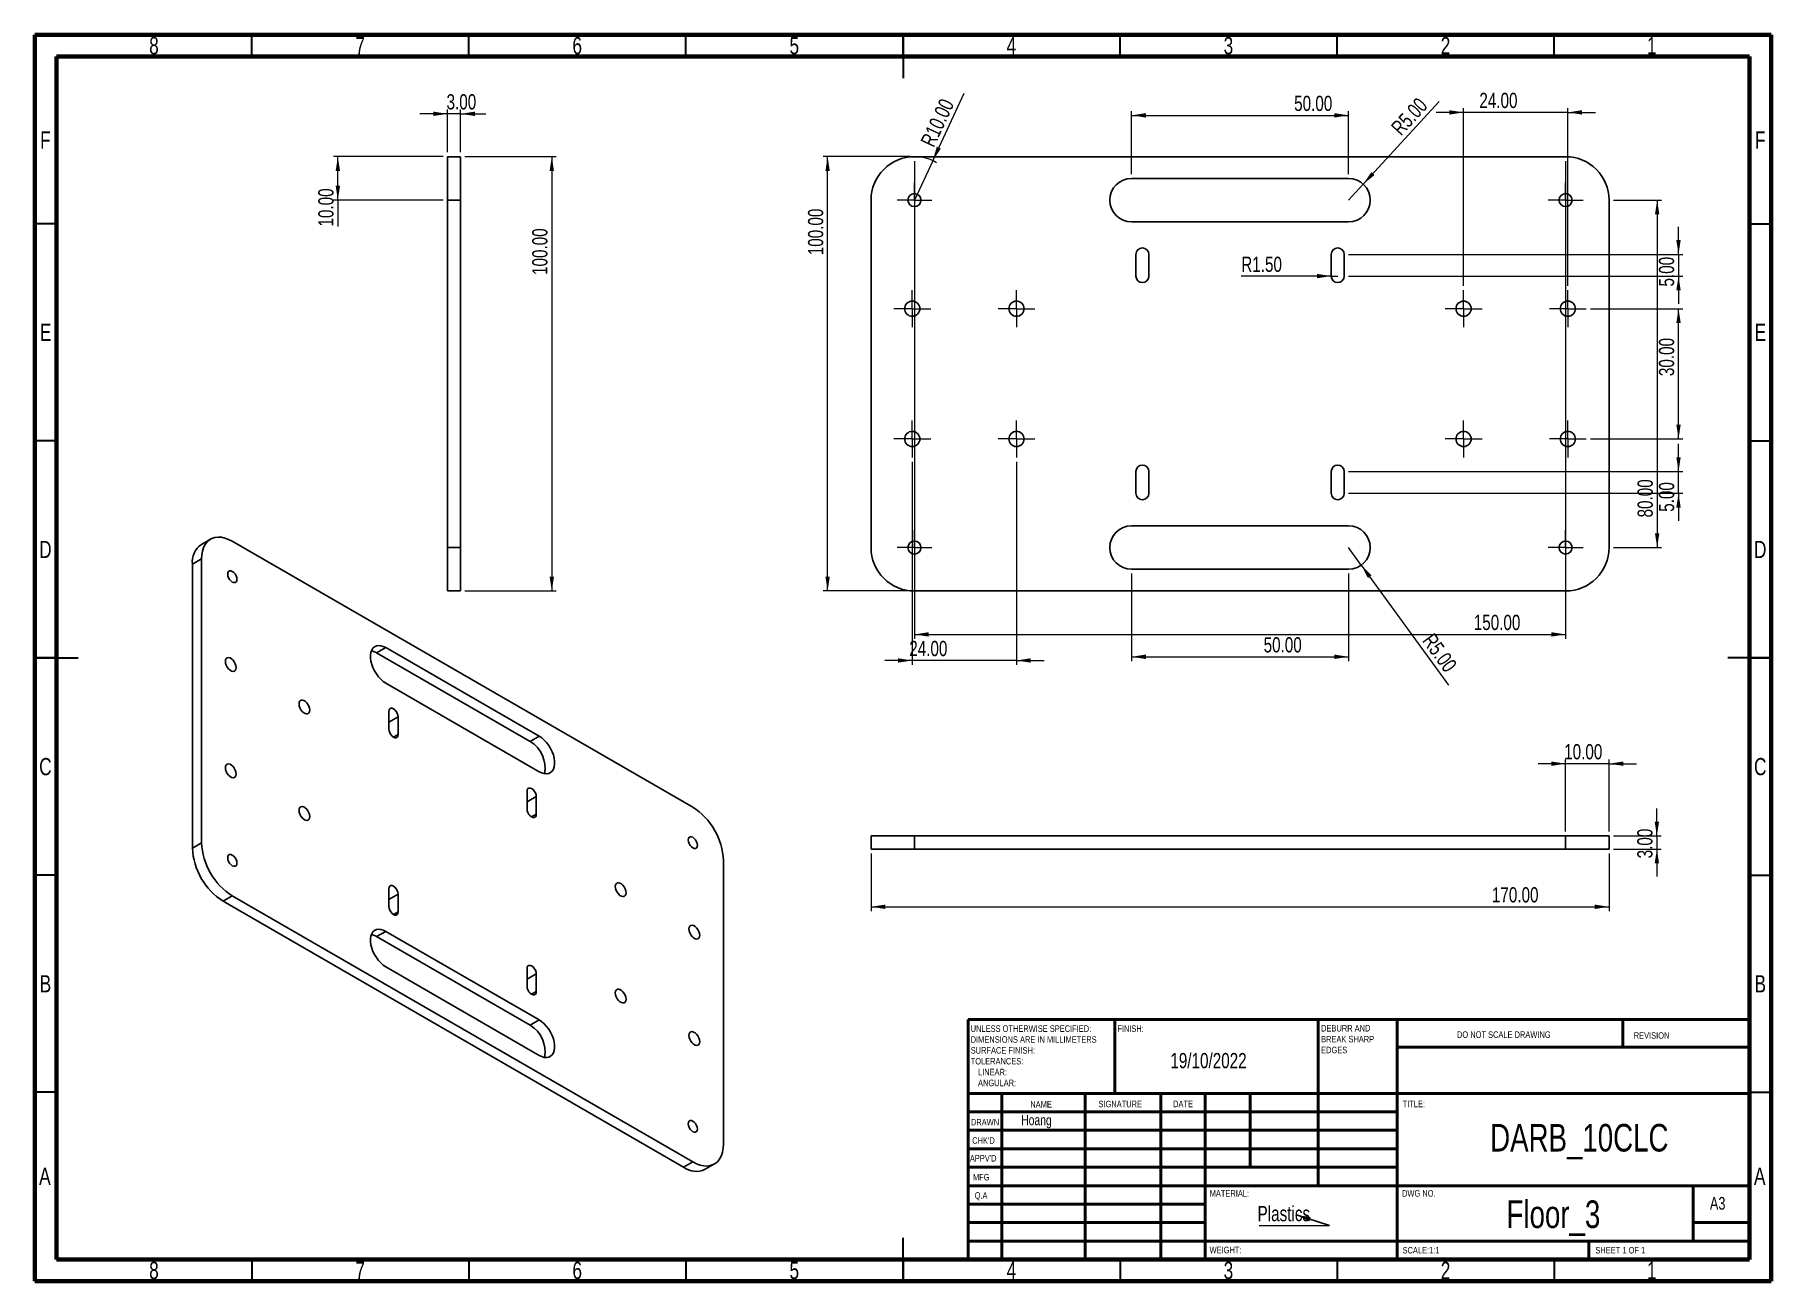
# Model space of a CAD drawing. Header units: millimetres. Extents: x 15 to 415, y 5 to 292.
import ezdxf

# ---------------------------------------------------------------- set-up
doc = ezdxf.new("R2010")
doc.units = ezdxf.units.MM
doc.styles.add('SLDTEXTSTYLE0', font='TXT', dxfattribs={"width": 0.75})
doc.styles.add('SLDTEXTSTYLE1', font='TXT', dxfattribs={"width": 0.686449})
doc.styles.add('SLDTEXTSTYLE2', font='TXT', dxfattribs={"width": 0.6875})
doc.dimstyles.new('SLDDIMSTYLE0', dxfattribs={"dimtxt": 0.18, "dimasz": 3.302, "dimexe": 0, "dimexo": 0.0625, "dimgap": 0, "dimtad": 0, "dimtih": 1, "dimtoh": 1, "dimdec": 0, "dimrnd": 1e-09, "dimzin": 0, "dimdsep": 46, "dimtxsty": 'Standard', "dimsah": 1, "dimcen": 0.09, "dimadec": 0, "dimazin": 0, "dimtfac": 3.302, "dimtdec": 0, "dimtofl": 0, "dimtmove": 0, "dimatfit": 3, "dimfxl": 0, "dimfrac": 2, "dimtolj": 1, "dimtzin": 0, "dimarcsym": 0})
doc.dimstyles.new('SLDDIMSTYLE1', dxfattribs={"dimtxt": 3.5, "dimasz": 3.302, "dimexe": 0, "dimexo": 0.0625, "dimgap": 0.875, "dimtad": 1, "dimrnd": 1e-09, "dimzin": 4, "dimdsep": 46, "dimtxsty": 'SLDTEXTSTYLE0', "dimsah": 1, "dimcen": 0.09, "dimadec": 0, "dimazin": 1, "dimtfac": 1, "dimtofl": 0, "dimtmove": 0, "dimatfit": 3, "dimfxl": 0, "dimfrac": 2, "dimtolj": 1, "dimtzin": 12, "dimarcsym": 0})
doc.dimstyles.new('SLDDIMSTYLE2', dxfattribs={"dimtxt": 3.5, "dimasz": 3.302, "dimexe": 0, "dimexo": 0.0625, "dimgap": 0.875, "dimtad": 1, "dimrnd": 1e-09, "dimzin": 4, "dimdsep": 46, "dimtxsty": 'SLDTEXTSTYLE0', "dimsah": 1, "dimcen": 0, "dimadec": 0, "dimazin": 1, "dimtfac": 1, "dimtofl": 0, "dimtmove": 0, "dimatfit": 3, "dimfxl": 0, "dimfrac": 2, "dimtolj": 1, "dimtzin": 12, "dimarcsym": 0})
doc.dimstyles.new('SLDDIMSTYLE3', dxfattribs={"dimtxt": 3.5, "dimasz": 3.302, "dimexe": 0, "dimexo": 0.0625, "dimgap": 0.875, "dimtad": 1, "dimrnd": 1e-09, "dimzin": 4, "dimdsep": 46, "dimtxsty": 'SLDTEXTSTYLE0', "dimsah": 1, "dimcen": 0.09, "dimadec": 0, "dimazin": 1, "dimtfac": 1, "dimtmove": 0, "dimatfit": 0, "dimfxl": 0, "dimfrac": 2, "dimtolj": 1, "dimtzin": 12, "dimarcsym": 0})

# ---------------------------------------------------------------- blocks, each defined once
blk = doc.blocks.new('SW_NOTE_0')
at = {"color": 0, "linetype": 'Continuous', "lineweight": 0, "char_height": 1.5, "attachment_point": 1, "style": 'SLDTEXTSTYLE0'}
for s, insert in [('UNLESS OTHERWISE SPECIFIED:', (0, 1.93)), ('SURFACE FINISH:', (0, -3.07)), ('DIMENSIONS ARE IN MILLIMETERS', (0, -0.57)), ('TOLERANCES:', (0, -5.57)), ('ANGULAR:', (1.69, -10.57)), ('LINEAR:', (1.69, -8.07))]:
    blk.add_mtext(s, dxfattribs=dict(at, insert=insert))
blk = doc.blocks.new('SW_NOTE_0_1')
at = {"color": 0, "linetype": 'Continuous', "lineweight": 0, "char_height": 1.5, "attachment_point": 1, "style": 'SLDTEXTSTYLE0'}
for s, insert in [('DEBURR AND', (0, 1.93)), ('BREAK SHARP', (0, -0.57)), ('EDGES', (0, -3.07))]:
    blk.add_mtext(s, dxfattribs=dict(at, insert=insert))
blk = doc.blocks.new('SW_NOTE_0_2')
at = {"color": 0, "linetype": 'Continuous', "lineweight": 0}
blk.add_line((-16.15, 0), (0, 0), dxfattribs=at)
at = {"color": 0, "linetype": 'Continuous', "lineweight": 0, "insert": (-16.55, 4.46), "char_height": 3.5, "attachment_point": 1, "style": 'SLDTEXTSTYLE0'}
blk.add_mtext('Plastics', dxfattribs=at)
blk = doc.blocks.new('_D')
at = {"color": 7, "linetype": 'Continuous', "lineweight": 0}
for p, q in [((267.64, 259.93), (267.64, 274.44)), ((267.64, 273.44), (317.64, 273.44)), ((317.64, 259.93), (317.64, 274.44))]:
    blk.add_line(p, q, dxfattribs=at)
at = {"color": 7, "linetype": 'Continuous', "lineweight": 18}
for points in [[(267.64, 273.44), (270.94, 272.93), (270.94, 273.95)], [(317.64, 273.44), (314.33, 273.95), (314.33, 272.93)]]:
    blk.add_solid(points, dxfattribs=at)
at = {"color": 7, "linetype": 'Continuous', "lineweight": 18, "insert": (305.1, 277.95), "char_height": 3.5, "attachment_point": 1, "style": 'SLDTEXTSTYLE0'}
blk.add_mtext('50.00', dxfattribs=at)
blk = doc.blocks.new('_D_1')
at = {"color": 7, "linetype": 'Continuous', "lineweight": 0}
for q in [(338.5, 276.63), (317.64, 253.93)]:
    blk.add_line((321.02, 257.61), q, dxfattribs=at)
at = {"color": 7, "linetype": 'Continuous', "lineweight": 18}
blk.add_solid([(321.02, 257.61), (323.63, 259.7), (322.88, 260.38)], dxfattribs=at)
at = {"color": 7, "linetype": 'Continuous', "lineweight": 18, "insert": (327.15, 270.92), "char_height": 3.5, "attachment_point": 1, "rotation": 47.4136, "style": 'SLDTEXTSTYLE0'}
blk.add_mtext('R5.00', dxfattribs=at)
blk = doc.blocks.new('_D_2')
at = {"color": 7, "linetype": 'Continuous', "lineweight": 0}
for p, q in [((217.64, 262.93), (217.64, 152.93)), ((367.64, 262.93), (367.64, 152.93)), ((217.64, 153.93), (367.64, 153.93))]:
    blk.add_line(p, q, dxfattribs=at)
at = {"color": 7, "linetype": 'Continuous', "lineweight": 18}
for points in [[(217.64, 153.93), (220.94, 153.42), (220.94, 154.44)], [(367.64, 153.93), (364.33, 154.44), (364.33, 153.42)]]:
    blk.add_solid(points, dxfattribs=at)
at = {"color": 7, "linetype": 'Continuous', "lineweight": 18, "insert": (346.47, 158.44), "char_height": 3.5, "attachment_point": 1, "style": 'SLDTEXTSTYLE0'}
blk.add_mtext('150.00', dxfattribs=at)
blk = doc.blocks.new('_D_3')
at = {"color": 7, "linetype": 'Continuous', "lineweight": 0}
for p, q in [((378.64, 253.93), (389.72, 253.93)), ((388.72, 253.93), (388.72, 173.93)), ((378.64, 173.93), (389.72, 173.93))]:
    blk.add_line(p, q, dxfattribs=at)
at = {"color": 7, "linetype": 'Continuous', "lineweight": 18}
for points in [[(388.72, 253.93), (388.21, 250.63), (389.22, 250.63)], [(388.72, 173.93), (389.22, 177.23), (388.21, 177.23)]]:
    blk.add_solid(points, dxfattribs=at)
at = {"color": 7, "linetype": 'Continuous', "lineweight": 18, "insert": (384.2, 180.86), "char_height": 3.5, "attachment_point": 1, "rotation": 90, "style": 'SLDTEXTSTYLE0'}
blk.add_mtext('80.00', dxfattribs=at)
blk = doc.blocks.new('_D_4')
at = {"color": 7, "linetype": 'Continuous', "lineweight": 0}
for p, q in [((216.64, 263.93), (196.64, 263.93)), ((197.64, 163.93), (197.64, 263.93)), ((216.64, 163.93), (196.64, 163.93))]:
    blk.add_line(p, q, dxfattribs=at)
at = {"color": 7, "linetype": 'Continuous', "lineweight": 18}
for points in [[(197.64, 263.93), (197.13, 260.63), (198.14, 260.63)], [(197.64, 163.93), (198.14, 167.23), (197.13, 167.23)]]:
    blk.add_solid(points, dxfattribs=at)
at = {"color": 7, "linetype": 'Continuous', "lineweight": 18, "insert": (193.12, 241.23), "char_height": 3.5, "attachment_point": 1, "rotation": 90, "style": 'SLDTEXTSTYLE0'}
blk.add_mtext('100.00', dxfattribs=at)
blk = doc.blocks.new('_D_5')
at = {"color": 7, "linetype": 'Continuous', "lineweight": 0}
for p, q in [((217.14, 193.68), (217.14, 146.93)), ((241.14, 193.68), (241.14, 146.93)), ((217.14, 147.93), (210.79, 147.93)), ((241.14, 147.93), (217.14, 147.93)), ((241.14, 147.93), (247.49, 147.93))]:
    blk.add_line(p, q, dxfattribs=at)
at = {"color": 7, "linetype": 'Continuous', "lineweight": 18}
for points in [[(217.14, 147.93), (213.83, 148.44), (213.83, 147.42)], [(241.14, 147.93), (244.44, 147.42), (244.44, 148.44)]]:
    blk.add_solid(points, dxfattribs=at)
at = {"color": 7, "linetype": 'Continuous', "lineweight": 18, "insert": (216.44, 152.44), "char_height": 3.5, "attachment_point": 1, "style": 'SLDTEXTSTYLE0'}
blk.add_mtext('24.00', dxfattribs=at)
blk = doc.blocks.new('_D_6')
at = {"color": 7, "linetype": 'Continuous', "lineweight": 0}
for q in [(229.09, 278.57), (217.64, 253.93)]:
    blk.add_line((221.85, 263), q, dxfattribs=at)
at = {"color": 7, "linetype": 'Continuous', "lineweight": 18}
blk.add_arc((217.64, 253.93), 10, 59.3533, 84.2894, dxfattribs=at)
blk.add_solid([(221.85, 263), (223.71, 265.78), (222.78, 266.2)], dxfattribs=at)
at = {"color": 7, "linetype": 'Continuous', "lineweight": 18, "insert": (218.92, 267.34), "char_height": 3.5, "attachment_point": 1, "rotation": 65.0639, "style": 'SLDTEXTSTYLE0'}
blk.add_mtext('R10.00', dxfattribs=at)
blk = doc.blocks.new('_D_7')
at = {"color": 7, "linetype": 'Continuous', "lineweight": 0}
for p, q in [((267.64, 167.93), (267.64, 147.78)), ((317.64, 167.93), (317.64, 147.78)), ((267.64, 148.78), (317.64, 148.78))]:
    blk.add_line(p, q, dxfattribs=at)
at = {"color": 7, "linetype": 'Continuous', "lineweight": 18}
for points in [[(267.64, 148.78), (270.94, 148.27), (270.94, 149.29)], [(317.64, 148.78), (314.33, 149.29), (314.33, 148.27)]]:
    blk.add_solid(points, dxfattribs=at)
at = {"color": 7, "linetype": 'Continuous', "lineweight": 18, "insert": (298.07, 153.29), "char_height": 3.5, "attachment_point": 1, "style": 'SLDTEXTSTYLE0'}
blk.add_mtext('50.00', dxfattribs=at)
blk = doc.blocks.new('_D_8')
at = {"color": 7, "linetype": 'Continuous', "lineweight": 0}
for q in [(317.64, 173.93), (340.64, 142.26)]:
    blk.add_line((320.57, 169.88), q, dxfattribs=at)
at = {"color": 7, "linetype": 'Continuous', "lineweight": 18}
blk.add_solid([(320.57, 169.88), (322.1, 166.91), (322.93, 167.51)], dxfattribs=at)
at = {"color": 7, "linetype": 'Continuous', "lineweight": 18, "insert": (337.3, 154.52), "char_height": 3.5, "attachment_point": 1, "rotation": 305.9943, "style": 'SLDTEXTSTYLE0'}
blk.add_mtext('R5.00', dxfattribs=at)
blk = doc.blocks.new('_D_9')
at = {"color": 7, "linetype": 'Continuous', "lineweight": 0}
for p, q in [((393.64, 241.43), (393.64, 247.78)), ((317.64, 241.43), (394.64, 241.43)), ((393.64, 241.43), (393.64, 236.43)), ((317.64, 236.43), (394.64, 236.43)), ((393.64, 236.43), (393.64, 230.08))]:
    blk.add_line(p, q, dxfattribs=at)
at = {"color": 7, "linetype": 'Continuous', "lineweight": 18}
for points in [[(393.64, 241.43), (394.14, 244.73), (393.13, 244.73)], [(393.64, 236.43), (393.13, 233.13), (394.14, 233.13)]]:
    blk.add_solid(points, dxfattribs=at)
at = {"color": 7, "linetype": 'Continuous', "lineweight": 18, "insert": (389.12, 234.03), "char_height": 3.5, "attachment_point": 1, "rotation": 90, "style": 'SLDTEXTSTYLE0'}
blk.add_mtext('5.00', dxfattribs=at)
blk = doc.blocks.new('_D_10')
at = {"color": 7, "linetype": 'Continuous', "lineweight": 0}
for p, q in [((393.64, 191.43), (393.64, 197.78)), ((317.64, 191.43), (394.64, 191.43)), ((393.64, 186.43), (393.64, 191.43)), ((317.64, 186.43), (394.64, 186.43)), ((393.64, 186.43), (393.64, 180.08))]:
    blk.add_line(p, q, dxfattribs=at)
at = {"color": 7, "linetype": 'Continuous', "lineweight": 18}
for points in [[(393.64, 191.43), (394.14, 194.73), (393.13, 194.73)], [(393.64, 186.43), (393.13, 183.13), (394.14, 183.13)]]:
    blk.add_solid(points, dxfattribs=at)
at = {"color": 7, "linetype": 'Continuous', "lineweight": 18, "insert": (389.12, 182.16), "char_height": 3.5, "attachment_point": 1, "rotation": 90, "style": 'SLDTEXTSTYLE0'}
blk.add_mtext('5.00', dxfattribs=at)
blk = doc.blocks.new('_D_11')
at = {"color": 7, "linetype": 'Continuous', "lineweight": 0}
for p, q in [((373.39, 228.93), (394.64, 228.93)), ((393.64, 198.93), (393.64, 228.93)), ((373.39, 198.93), (394.64, 198.93))]:
    blk.add_line(p, q, dxfattribs=at)
at = {"color": 7, "linetype": 'Continuous', "lineweight": 18}
for points in [[(393.64, 228.93), (393.13, 225.63), (394.14, 225.63)], [(393.64, 198.93), (394.14, 202.23), (393.13, 202.23)]]:
    blk.add_solid(points, dxfattribs=at)
at = {"color": 7, "linetype": 'Continuous', "lineweight": 18, "insert": (389.12, 213.4), "char_height": 3.5, "attachment_point": 1, "rotation": 90, "style": 'SLDTEXTSTYLE0'}
blk.add_mtext('30.00', dxfattribs=at)
blk = doc.blocks.new('_D_12')
at = {"color": 7, "linetype": 'Continuous', "lineweight": 0}
for p, q in [((344.14, 274.12), (337.79, 274.12)), ((344.14, 234.18), (344.14, 275.12)), ((368.14, 274.12), (344.14, 274.12)), ((368.14, 234.18), (368.14, 275.12)), ((368.14, 274.12), (374.49, 274.12))]:
    blk.add_line(p, q, dxfattribs=at)
at = {"color": 7, "linetype": 'Continuous', "lineweight": 18}
for points in [[(344.14, 274.12), (340.83, 274.63), (340.83, 273.61)], [(368.14, 274.12), (371.44, 273.61), (371.44, 274.63)]]:
    blk.add_solid(points, dxfattribs=at)
at = {"color": 7, "linetype": 'Continuous', "lineweight": 18, "insert": (347.76, 278.63), "char_height": 3.5, "attachment_point": 1, "style": 'SLDTEXTSTYLE0'}
blk.add_mtext('24.00', dxfattribs=at)
blk = doc.blocks.new('_D_13')
at = {"color": 7, "linetype": 'Continuous', "lineweight": 0}
for q in [(292.92, 236.43), (315.14, 236.43)]:
    blk.add_line((313.64, 236.43), q, dxfattribs=at)
at = {"color": 7, "linetype": 'Continuous', "lineweight": 18}
blk.add_solid([(313.64, 236.43), (310.33, 236.94), (310.33, 235.92)], dxfattribs=at)
at = {"color": 7, "linetype": 'Continuous', "lineweight": 18, "insert": (292.92, 240.9), "char_height": 3.5, "attachment_point": 1, "style": 'SLDTEXTSTYLE0'}
blk.add_mtext('R1.50', dxfattribs=at)
blk = doc.blocks.new('SW_CENTERMARKSYMBOL_0')
at = {"color": 0, "linetype": 'Continuous', "lineweight": 18}
for p, q in [((0, 2.5), (0, 4)), ((-2.5, 0), (-4, 0)), ((0, 0), (-2.5, 0)), ((0, 0), (0, 2.5)), ((0, 0), (0, -2.5)), ((0, 0), (2.5, 0)), ((2.5, 0), (4, 0)), ((0, -2.5), (0, -4))]:
    blk.add_line(p, q, dxfattribs=at)
blk = doc.blocks.new('SW_CENTERMARKSYMBOL_1')
at = {"color": 0, "linetype": 'Continuous', "lineweight": 18}
for p, q in [((0, 2.5), (0, 4)), ((-2.5, 0), (-4, 0)), ((0, 0), (-2.5, 0)), ((0, 0), (0, 2.5)), ((0, 0), (0, -2.5)), ((0, 0), (2.5, 0)), ((2.5, 0), (4, 0)), ((0, -2.5), (0, -4))]:
    blk.add_line(p, q, dxfattribs=at)
blk = doc.blocks.new('SW_CENTERMARKSYMBOL_2')
at = {"color": 0, "linetype": 'Continuous', "lineweight": 18}
for p, q in [((0, 2.5), (0, 4)), ((-2.5, 0), (-4, 0)), ((0, 0), (-2.5, 0)), ((0, 0), (0, 2.5)), ((0, 0), (0, -2.5)), ((0, 0), (2.5, 0)), ((2.5, 0), (4, 0)), ((0, -2.5), (0, -4))]:
    blk.add_line(p, q, dxfattribs=at)
blk = doc.blocks.new('SW_CENTERMARKSYMBOL_3')
at = {"color": 0, "linetype": 'Continuous', "lineweight": 18}
for p, q in [((0, 2.5), (0, 4.25)), ((-2.5, 0), (-4.25, 0)), ((0, 0), (-2.5, 0)), ((0, 0), (0, 2.5)), ((0, 0), (0, -2.5)), ((0, 0), (2.5, 0)), ((2.5, 0), (4.25, 0)), ((0, -2.5), (0, -4.25))]:
    blk.add_line(p, q, dxfattribs=at)
blk = doc.blocks.new('SW_CENTERMARKSYMBOL_4')
at = {"color": 0, "linetype": 'Continuous', "lineweight": 18}
for p, q in [((0, 2.5), (0, 4.25)), ((-2.5, 0), (-4.25, 0)), ((0, 0), (-2.5, 0)), ((0, 0), (0, 2.5)), ((0, 0), (0, -2.5)), ((0, 0), (2.5, 0)), ((2.5, 0), (4.25, 0)), ((0, -2.5), (0, -4.25))]:
    blk.add_line(p, q, dxfattribs=at)
blk = doc.blocks.new('SW_CENTERMARKSYMBOL_5')
at = {"color": 0, "linetype": 'Continuous', "lineweight": 18}
for p, q in [((0, 2.5), (0, 4.25)), ((-2.5, 0), (-4.25, 0)), ((0, 0), (-2.5, 0)), ((0, 0), (0, 2.5)), ((0, 0), (0, -2.5)), ((0, 0), (2.5, 0)), ((2.5, 0), (4.25, 0)), ((0, -2.5), (0, -4.25))]:
    blk.add_line(p, q, dxfattribs=at)
blk = doc.blocks.new('SW_CENTERMARKSYMBOL_6')
at = {"color": 0, "linetype": 'Continuous', "lineweight": 18}
for p, q in [((0, 2.5), (0, 4.25)), ((-2.5, 0), (-4.25, 0)), ((0, 0), (-2.5, 0)), ((0, 0), (0, 2.5)), ((0, 0), (0, -2.5)), ((0, 0), (2.5, 0)), ((2.5, 0), (4.25, 0)), ((0, -2.5), (0, -4.25))]:
    blk.add_line(p, q, dxfattribs=at)
blk = doc.blocks.new('SW_CENTERMARKSYMBOL_7')
at = {"color": 0, "linetype": 'Continuous', "lineweight": 18}
for p, q in [((0, 2.5), (0, 4.25)), ((-2.5, 0), (-4.25, 0)), ((0, 0), (-2.5, 0)), ((0, 0), (0, 2.5)), ((0, 0), (0, -2.5)), ((0, 0), (2.5, 0)), ((2.5, 0), (4.25, 0)), ((0, -2.5), (0, -4.25))]:
    blk.add_line(p, q, dxfattribs=at)
blk = doc.blocks.new('SW_CENTERMARKSYMBOL_8')
at = {"color": 0, "linetype": 'Continuous', "lineweight": 18}
for p, q in [((0, 2.5), (0, 4.25)), ((-2.5, 0), (-4.25, 0)), ((0, 0), (-2.5, 0)), ((0, 0), (0, 2.5)), ((0, 0), (0, -2.5)), ((0, 0), (2.5, 0)), ((2.5, 0), (4.25, 0)), ((0, -2.5), (0, -4.25))]:
    blk.add_line(p, q, dxfattribs=at)
blk = doc.blocks.new('SW_CENTERMARKSYMBOL_9')
at = {"color": 0, "linetype": 'Continuous', "lineweight": 18}
for p, q in [((0, 2.5), (0, 4.25)), ((-2.5, 0), (-4.25, 0)), ((0, 0), (-2.5, 0)), ((0, 0), (0, 2.5)), ((0, 0), (0, -2.5)), ((0, 0), (2.5, 0)), ((2.5, 0), (4.25, 0)), ((0, -2.5), (0, -4.25))]:
    blk.add_line(p, q, dxfattribs=at)
blk = doc.blocks.new('SW_CENTERMARKSYMBOL_10')
at = {"color": 0, "linetype": 'Continuous', "lineweight": 18}
for p, q in [((0, 2.5), (0, 4)), ((-2.5, 0), (-4, 0)), ((0, 0), (-2.5, 0)), ((0, 0), (0, 2.5)), ((0, 0), (0, -2.5)), ((0, 0), (2.5, 0)), ((2.5, 0), (4, 0)), ((0, -2.5), (0, -4))]:
    blk.add_line(p, q, dxfattribs=at)
blk = doc.blocks.new('SW_CENTERMARKSYMBOL_11')
at = {"color": 0, "linetype": 'Continuous', "lineweight": 18}
for p, q in [((0, 2.5), (0, 4.25)), ((-2.5, 0), (-4.25, 0)), ((0, 0), (-2.5, 0)), ((0, 0), (0, 2.5)), ((0, 0), (0, -2.5)), ((0, 0), (2.5, 0)), ((2.5, 0), (4.25, 0)), ((0, -2.5), (0, -4.25))]:
    blk.add_line(p, q, dxfattribs=at)
blk = doc.blocks.new('_D_14')
at = {"color": 7, "linetype": 'Continuous', "lineweight": 0}
for p, q in [((114.09, 263.93), (135.1, 263.93)), ((134.1, 263.93), (134.1, 163.93)), ((114.09, 163.93), (135.1, 163.93))]:
    blk.add_line(p, q, dxfattribs=at)
at = {"color": 7, "linetype": 'Continuous', "lineweight": 18}
for points in [[(134.1, 263.93), (133.6, 260.63), (134.61, 260.63)], [(134.1, 163.93), (134.61, 167.23), (133.6, 167.23)]]:
    blk.add_solid(points, dxfattribs=at)
at = {"color": 7, "linetype": 'Continuous', "lineweight": 18, "insert": (129.59, 236.69), "char_height": 3.5, "attachment_point": 1, "rotation": 90, "style": 'SLDTEXTSTYLE0'}
blk.add_mtext('100.00', dxfattribs=at)
blk = doc.blocks.new('_D_15')
at = {"color": 7, "linetype": 'Continuous', "lineweight": 0}
for p, q in [((110.09, 273.79), (103.74, 273.79)), ((110.09, 264.93), (110.09, 274.79)), ((113.09, 273.79), (110.09, 273.79)), ((113.09, 264.93), (113.09, 274.79)), ((113.09, 273.79), (118.92, 273.79))]:
    blk.add_line(p, q, dxfattribs=at)
at = {"color": 7, "linetype": 'Continuous', "lineweight": 18}
for points in [[(110.09, 273.79), (106.79, 274.3), (106.79, 273.29)], [(113.09, 273.79), (116.39, 273.29), (116.39, 274.3)]]:
    blk.add_solid(points, dxfattribs=at)
at = {"color": 7, "linetype": 'Continuous', "lineweight": 18, "insert": (109.86, 278.31), "char_height": 3.5, "attachment_point": 1, "style": 'SLDTEXTSTYLE0'}
blk.add_mtext('3.00', dxfattribs=at)
blk = doc.blocks.new('_D_16')
at = {"color": 7, "linetype": 'Continuous', "lineweight": 0}
for p, q in [((109.09, 263.93), (83.82, 263.93)), ((84.82, 253.93), (84.82, 263.93)), ((109.09, 253.93), (83.82, 253.93)), ((84.82, 253.93), (84.82, 247.84))]:
    blk.add_line(p, q, dxfattribs=at)
at = {"color": 7, "linetype": 'Continuous', "lineweight": 18}
for points in [[(84.82, 263.93), (84.31, 260.63), (85.33, 260.63)], [(84.82, 253.93), (85.33, 257.23), (84.31, 257.23)]]:
    blk.add_solid(points, dxfattribs=at)
at = {"color": 7, "linetype": 'Continuous', "lineweight": 18, "insert": (80.31, 247.84), "char_height": 3.5, "attachment_point": 1, "rotation": 90, "style": 'SLDTEXTSTYLE0'}
blk.add_mtext('10.00', dxfattribs=at)
blk = doc.blocks.new('_D_17')
at = {"color": 7, "linetype": 'Continuous', "lineweight": 0}
for p, q in [((207.64, 103.52), (207.64, 90.22)), ((377.64, 103.52), (377.64, 90.22)), ((207.64, 91.22), (377.64, 91.22))]:
    blk.add_line(p, q, dxfattribs=at)
at = {"color": 7, "linetype": 'Continuous', "lineweight": 18}
for points in [[(207.64, 91.22), (210.94, 90.71), (210.94, 91.72)], [(377.64, 91.22), (374.33, 91.72), (374.33, 90.71)]]:
    blk.add_solid(points, dxfattribs=at)
at = {"color": 7, "linetype": 'Continuous', "lineweight": 18, "insert": (350.65, 95.73), "char_height": 3.5, "attachment_point": 1, "style": 'SLDTEXTSTYLE0'}
blk.add_mtext('170.00', dxfattribs=at)
blk = doc.blocks.new('_D_18')
at = {"color": 7, "linetype": 'Continuous', "lineweight": 0}
for p, q in [((388.65, 107.52), (388.65, 113.87)), ((378.64, 107.52), (389.65, 107.52)), ((378.64, 104.52), (389.65, 104.52)), ((388.65, 107.52), (388.65, 104.52)), ((388.65, 104.52), (388.65, 98.17))]:
    blk.add_line(p, q, dxfattribs=at)
at = {"color": 7, "linetype": 'Continuous', "lineweight": 18}
for points in [[(388.65, 107.52), (389.15, 110.82), (388.14, 110.82)], [(388.65, 104.52), (388.14, 101.21), (389.15, 101.21)]]:
    blk.add_solid(points, dxfattribs=at)
at = {"color": 7, "linetype": 'Continuous', "lineweight": 18, "insert": (384.13, 102.37), "char_height": 3.5, "attachment_point": 1, "rotation": 90, "style": 'SLDTEXTSTYLE0'}
blk.add_mtext('3.00', dxfattribs=at)
blk = doc.blocks.new('_D_19')
at = {"color": 7, "linetype": 'Continuous', "lineweight": 0}
for p, q in [((367.64, 124.16), (361.29, 124.16)), ((367.64, 108.52), (367.64, 125.16)), ((377.64, 124.16), (367.64, 124.16)), ((377.64, 108.52), (377.64, 125.16)), ((377.64, 124.16), (383.99, 124.16))]:
    blk.add_line(p, q, dxfattribs=at)
at = {"color": 7, "linetype": 'Continuous', "lineweight": 18}
for points in [[(367.64, 124.16), (364.33, 124.67), (364.33, 123.66)], [(377.64, 124.16), (380.94, 123.66), (380.94, 124.67)]]:
    blk.add_solid(points, dxfattribs=at)
at = {"color": 7, "linetype": 'Continuous', "lineweight": 18, "insert": (367.3, 128.67), "char_height": 3.5, "attachment_point": 1, "style": 'SLDTEXTSTYLE0'}
blk.add_mtext('10.00', dxfattribs=at)

msp = doc.modelspace()

# ---------------------------------------------------------------- linework, layer by layer
at = {"color": 7, "linetype": 'Continuous', "lineweight": 70}
for p, q in [((15, 5), (15, 292)), ((15, 292), (415, 292)), ((415, 292), (415, 5)), ((20, 10), (20, 287)), ((20, 287), (410, 287)), ((410, 287), (410, 10)), ((410, 10), (20, 10)), ((415, 5), (15, 5))]:
    msp.add_line(p, q, dxfattribs=at)
at = {"color": 7, "linetype": 'Continuous', "lineweight": 35}
for p, q in [((65, 287), (65, 292)), ((115, 287), (115, 292)), ((165, 287), (165, 292)), ((215, 292), (215, 282)), ((215, 287), (215, 292)), ((265, 287), (265, 292)), ((315, 287), (315, 292)), ((365, 287), (365, 292)), ((20, 248.5), (15, 248.5)), ((410, 248.5), (415, 248.5)), ((20, 198.5), (15, 198.5)), ((410, 198.5), (415, 198.5)), ((15, 148.5), (25, 148.5)), ((20, 148.5), (15, 148.5)), ((415, 148.5), (405, 148.5)), ((410, 148.5), (415, 148.5)), ((20, 98.5), (15, 98.5)), ((410, 98.5), (415, 98.5)), ((20, 48.5), (15, 48.5)), ((410, 48.5), (415, 48.5)), ((215, 5), (215, 15)), ((65, 10), (65, 5)), ((115, 10), (115, 5)), ((165, 10), (165, 5)), ((215, 10), (215, 5)), ((265, 10), (265, 5)), ((315, 10), (315, 5)), ((365, 10), (365, 5))]:
    msp.add_line(p, q, dxfattribs=at)
at = {"color": 7, "linetype": 'Continuous', "lineweight": 25}
for p, q in [((113.089, 263.928), (110.089, 263.928)), ((110.089, 253.928), (110.089, 263.928)), ((113.089, 253.928), (113.089, 263.928)), ((217.636, 263.928), (367.636, 263.928)), ((267.636, 258.928), (317.636, 258.928)), ((113.089, 253.928), (110.089, 253.928)), ((110.089, 253.928), (110.089, 173.928)), ((113.089, 253.928), (113.089, 173.928)), ((207.636, 253.928), (207.636, 173.928)), ((377.636, 253.928), (377.636, 173.928)), ((267.636, 248.928), (317.636, 248.928)), ((268.636, 241.428), (268.636, 236.428)), ((271.636, 241.428), (271.636, 236.428)), ((313.636, 241.428), (313.636, 236.428)), ((316.636, 241.428), (316.636, 236.428)), ((268.636, 186.428), (268.636, 191.428)), ((271.636, 186.428), (271.636, 191.428)), ((313.636, 186.428), (313.636, 191.428)), ((316.636, 186.428), (316.636, 191.428)), ((267.636, 178.928), (317.636, 178.928)), ((55.514, 175.878), (53.392, 174.653)), ((60.513, 175.383), (166.579, 114.152)), ((113.089, 173.928), (110.089, 173.928)), ((110.089, 173.928), (110.089, 163.928)), ((113.089, 173.928), (113.089, 163.928)), ((53.442, 171.299), (51.321, 170.075)), ((51.321, 170.075), (51.321, 104.751)), ((53.442, 171.299), (53.442, 105.976)), ((267.636, 168.928), (317.636, 168.928)), ((113.089, 163.928), (110.089, 163.928)), ((217.636, 163.928), (367.636, 163.928)), ((95.869, 150.89), (93.747, 149.665)), ((93.747, 149.665), (129.103, 129.255)), ((95.869, 150.89), (131.224, 130.479)), ((95.869, 142.724), (131.224, 122.314)), ((96.576, 136.192), (96.576, 132.109)), ((98.697, 134.967), (96.576, 133.743)), ((98.697, 134.967), (98.697, 130.885)), ((131.224, 130.479), (129.103, 129.255)), ((128.395, 117.823), (128.395, 113.74)), ((130.517, 116.598), (128.395, 115.374)), ((130.517, 116.598), (130.517, 112.515)), ((53.442, 105.976), (51.321, 104.751)), ((207.636, 107.517), (207.636, 104.517)), ((207.636, 107.517), (217.636, 107.517)), ((207.636, 104.517), (217.636, 104.517)), ((217.636, 107.517), (217.636, 104.517)), ((217.636, 107.517), (367.636, 107.517)), ((217.636, 104.517), (367.636, 104.517)), ((367.636, 107.517), (367.636, 104.517)), ((367.636, 107.517), (377.636, 107.517)), ((367.636, 104.517), (377.636, 104.517)), ((377.636, 107.517), (377.636, 104.517)), ((173.65, 101.904), (173.65, 36.581)), ((60.513, 93.728), (58.392, 92.504)), ((58.392, 92.504), (164.458, 31.273)), ((60.513, 93.728), (166.579, 32.498)), ((96.576, 91.282), (96.576, 95.365)), ((98.697, 94.14), (96.576, 92.916)), ((98.697, 90.058), (98.697, 94.14)), ((95.869, 85.566), (93.747, 84.342)), ((93.747, 84.342), (129.103, 63.932)), ((95.869, 85.566), (131.224, 65.156)), ((95.869, 77.401), (131.224, 56.991)), ((128.395, 72.913), (128.395, 76.996)), ((130.517, 75.771), (128.395, 74.547)), ((130.517, 71.688), (130.517, 75.771)), ((131.224, 65.156), (129.103, 63.932)), ((166.579, 32.498), (164.458, 31.273)), ((169.458, 30.778), (171.579, 32.003))]:
    msp.add_line(p, q, dxfattribs=at)
at = {"color": 8, "linetype": 'Continuous', "lineweight": 25}
for p, q in [((98.697, 130.885), (97.636, 130.272)), ((130.517, 112.515), (129.456, 111.903)), ((98.697, 90.058), (97.636, 89.445)), ((130.517, 71.688), (129.456, 71.076))]:
    msp.add_line(p, q, dxfattribs=at)
at = {"color": 7, "linetype": 'Continuous', "lineweight": 50}
for p, q in [((230, 65.25), (410, 65.25)), ((230, 65.25), (230, 10)), ((263.8, 48.25), (263.8, 65.25)), ((310.6, 65.25), (310.6, 27)), ((328.8, 65.25), (328.8, 10)), ((380.8, 58.875), (380.8, 65.25)), ((410, 58.875), (328.8, 58.875)), ((410, 48.25), (230, 48.25)), ((237.8, 48.25), (237.8, 10)), ((256.991, 48.25), (256.991, 10)), ((274.399, 48.25), (274.399, 10)), ((284.6, 10), (284.6, 48.25)), ((295, 31.25), (295, 48.25)), ((328.8, 44), (230, 44)), ((328.8, 39.75), (230, 39.75)), ((328.8, 35.5), (230, 35.5)), ((328.8, 31.25), (230, 31.25)), ((284.6, 27), (230, 27)), ((284.6, 27), (410, 27)), ((397, 14.25), (397, 27)), ((284.6, 22.75), (230, 22.75)), ((284.6, 18.5), (230, 18.5)), ((410, 18.5), (397, 18.5)), ((230, 14.25), (410, 14.25)), ((373, 10), (373, 14.25))]:
    msp.add_line(p, q, dxfattribs=at)
at = {"color": 7, "linetype": 'Continuous', "lineweight": 25, "flags": 128}
for points in [[(53.442, 171.299), (53.494, 172.254), (53.648, 173.135), (53.902, 173.929), (54.252, 174.626), (54.694, 175.215), (55.22, 175.687), (55.824, 176.036), (56.496, 176.256), (57.227, 176.344), (58.006, 176.299), (58.821, 176.122), (59.661, 175.815), (60.513, 175.383)], [(61.574, 166.605), (61.522, 167.013), (61.371, 167.442), (61.137, 167.848), (60.841, 168.193), (60.513, 168.442), (60.185, 168.571), (59.89, 168.568), (59.655, 168.432), (59.504, 168.178), (59.453, 167.829), (59.504, 167.421), (59.655, 166.993), (59.89, 166.586), (60.185, 166.241), (60.513, 165.992), (60.841, 165.863), (61.137, 165.866), (61.371, 166.002), (61.522, 166.256), (61.574, 166.605)], [(61.397, 146.293), (61.347, 146.725), (61.201, 147.179), (60.97, 147.62), (60.674, 148.011), (60.336, 148.32), (59.984, 148.524), (59.646, 148.604), (59.349, 148.555), (59.119, 148.381), (58.972, 148.096), (58.922, 147.722), (58.972, 147.291), (59.119, 146.836), (59.349, 146.396), (59.646, 146.005), (59.984, 145.695), (60.336, 145.492), (60.674, 145.411), (60.97, 145.46), (61.201, 145.634), (61.347, 145.92), (61.397, 146.293)], [(95.869, 150.89), (95.287, 151.17), (94.721, 151.331), (94.186, 151.369), (93.697, 151.282), (93.267, 151.074), (92.909, 150.749), (92.631, 150.316), (92.441, 149.788), (92.345, 149.178), (92.345, 148.504), (92.441, 147.783), (92.631, 147.036), (92.909, 146.283), (93.267, 145.543), (93.697, 144.839), (94.186, 144.188), (94.721, 143.608), (95.287, 143.116), (95.869, 142.724)], [(78.368, 136.496), (78.318, 136.123), (78.171, 135.837), (77.941, 135.663), (77.644, 135.614), (77.306, 135.695), (76.954, 135.898), (76.616, 136.208), (76.32, 136.599), (76.089, 137.039), (75.943, 137.494), (75.893, 137.925), (75.943, 138.299), (76.089, 138.584), (76.32, 138.759), (76.616, 138.807), (76.954, 138.727), (77.306, 138.524), (77.644, 138.214), (77.941, 137.823), (78.171, 137.382), (78.318, 136.928), (78.368, 136.496)], [(96.576, 136.192), (96.628, 136.54), (96.778, 136.795), (97.013, 136.93), (97.309, 136.934), (97.636, 136.804), (97.964, 136.555), (98.26, 136.211), (98.494, 135.804), (98.645, 135.376), (98.697, 134.967)], [(98.697, 130.885), (98.645, 130.536), (98.494, 130.282), (98.26, 130.146), (97.964, 130.143), (97.636, 130.272), (97.309, 130.521), (97.013, 130.866), (96.778, 131.272), (96.628, 131.701), (96.576, 132.109)], [(131.224, 122.314), (131.806, 122.034), (132.372, 121.873), (132.907, 121.835), (133.395, 121.921), (133.825, 122.13), (134.184, 122.455), (134.462, 122.888), (134.651, 123.416), (134.747, 124.026), (134.747, 124.7), (134.651, 125.42), (134.462, 126.168), (134.184, 126.921), (133.825, 127.66), (133.395, 128.365), (132.907, 129.016), (132.372, 129.595), (131.806, 130.088), (131.224, 130.479)], [(61.397, 121.797), (61.347, 121.423), (61.201, 121.138), (60.97, 120.964), (60.674, 120.915), (60.336, 120.995), (59.984, 121.199), (59.646, 121.508), (59.349, 121.899), (59.119, 122.34), (58.972, 122.794), (58.922, 123.226), (58.972, 123.599), (59.119, 123.885), (59.349, 124.059), (59.646, 124.108), (59.984, 124.028), (60.336, 123.824), (60.674, 123.515), (60.97, 123.124), (61.201, 122.683), (61.347, 122.229), (61.397, 121.797)], [(130.517, 116.598), (130.465, 117.007), (130.314, 117.435), (130.08, 117.841), (129.784, 118.186), (129.456, 118.435), (129.128, 118.565), (128.833, 118.561), (128.598, 118.426), (128.447, 118.171), (128.395, 117.823)], [(78.368, 112), (78.318, 112.432), (78.171, 112.886), (77.941, 113.327), (77.644, 113.718), (77.306, 114.027), (76.954, 114.231), (76.616, 114.311), (76.32, 114.262), (76.089, 114.088), (75.943, 113.803), (75.893, 113.429), (75.943, 112.997), (76.089, 112.543), (76.32, 112.102), (76.616, 111.712), (76.954, 111.402), (77.306, 111.199), (77.644, 111.118), (77.941, 111.167), (78.171, 111.341), (78.318, 111.627), (78.368, 112)], [(128.395, 113.74), (128.447, 113.332), (128.598, 112.903), (128.833, 112.497), (129.128, 112.152), (129.456, 111.903), (129.784, 111.774), (130.08, 111.777), (130.314, 111.912), (130.465, 112.167), (130.517, 112.515)], [(167.64, 105.374), (167.588, 105.783), (167.437, 106.211), (167.203, 106.618), (166.907, 106.962), (166.579, 107.211), (166.251, 107.341), (165.956, 107.337), (165.721, 107.202), (165.571, 106.947), (165.519, 106.599), (165.571, 106.19), (165.721, 105.762), (165.956, 105.356), (166.251, 105.011), (166.579, 104.762), (166.907, 104.632), (167.203, 104.636), (167.437, 104.771), (167.588, 105.026), (167.64, 105.374)], [(61.574, 101.282), (61.522, 101.69), (61.371, 102.118), (61.137, 102.525), (60.841, 102.87), (60.513, 103.119), (60.185, 103.248), (59.89, 103.245), (59.655, 103.109), (59.504, 102.855), (59.453, 102.506), (59.504, 102.098), (59.655, 101.669), (59.89, 101.263), (60.185, 100.918), (60.513, 100.669), (60.841, 100.54), (61.137, 100.543), (61.371, 100.679), (61.522, 100.933), (61.574, 101.282)], [(98.697, 94.14), (98.645, 94.549), (98.494, 94.977), (98.26, 95.384), (97.964, 95.728), (97.636, 95.977), (97.309, 96.107), (97.013, 96.103), (96.778, 95.968), (96.628, 95.713), (96.576, 95.365)], [(151.2, 94.451), (151.15, 94.883), (151.003, 95.337), (150.773, 95.778), (150.476, 96.169), (150.138, 96.479), (149.786, 96.682), (149.448, 96.762), (149.152, 96.714), (148.921, 96.539), (148.775, 96.254), (148.725, 95.88), (148.775, 95.449), (148.921, 94.994), (149.152, 94.554), (149.448, 94.163), (149.786, 93.853), (150.138, 93.65), (150.476, 93.569), (150.773, 93.618), (151.003, 93.792), (151.15, 94.078), (151.2, 94.451)], [(96.576, 91.282), (96.628, 90.874), (96.778, 90.445), (97.013, 90.039), (97.309, 89.694), (97.636, 89.445), (97.964, 89.316), (98.26, 89.319), (98.494, 89.455), (98.645, 89.709), (98.697, 90.058)], [(95.869, 77.401), (95.287, 77.793), (94.721, 78.285), (94.186, 78.864), (93.697, 79.515), (93.267, 80.22), (92.909, 80.959), (92.631, 81.713), (92.441, 82.46), (92.345, 83.181), (92.345, 83.855), (92.441, 84.464), (92.631, 84.993), (92.909, 85.425), (93.267, 85.75), (93.697, 85.959), (94.186, 86.046), (94.721, 86.008), (95.287, 85.847), (95.869, 85.566)], [(168.17, 84.655), (168.12, 84.281), (167.974, 83.995), (167.743, 83.821), (167.447, 83.772), (167.109, 83.853), (166.757, 84.056), (166.419, 84.366), (166.122, 84.757), (165.892, 85.197), (165.745, 85.652), (165.695, 86.083), (165.745, 86.457), (165.892, 86.742), (166.122, 86.917), (166.419, 86.965), (166.757, 86.885), (167.109, 86.682), (167.447, 86.372), (167.743, 85.981), (167.974, 85.54), (168.12, 85.086), (168.17, 84.655)], [(128.395, 76.996), (128.447, 77.344), (128.598, 77.599), (128.833, 77.734), (129.128, 77.738), (129.456, 77.608), (129.784, 77.359), (130.08, 77.014), (130.314, 76.608), (130.465, 76.18), (130.517, 75.771)], [(130.517, 71.688), (130.465, 71.34), (130.314, 71.085), (130.08, 70.95), (129.784, 70.947), (129.456, 71.076), (129.128, 71.325), (128.833, 71.67), (128.598, 72.076), (128.447, 72.505), (128.395, 72.913)], [(151.2, 69.955), (151.15, 69.582), (151.003, 69.296), (150.773, 69.122), (150.476, 69.073), (150.138, 69.154), (149.786, 69.357), (149.448, 69.667), (149.152, 70.057), (148.921, 70.498), (148.775, 70.952), (148.725, 71.384), (148.775, 71.758), (148.921, 72.043), (149.152, 72.217), (149.448, 72.266), (149.786, 72.186), (150.138, 71.982), (150.476, 71.673), (150.773, 71.282), (151.003, 70.841), (151.15, 70.387), (151.2, 69.955)], [(131.224, 65.156), (131.806, 64.765), (132.372, 64.272), (132.907, 63.693), (133.395, 63.042), (133.825, 62.337), (134.184, 61.598), (134.462, 60.844), (134.651, 60.097), (134.747, 59.377), (134.747, 58.702), (134.651, 58.093), (134.462, 57.564), (134.184, 57.132), (133.825, 56.807), (133.395, 56.598), (132.907, 56.511), (132.372, 56.549), (131.806, 56.71), (131.224, 56.991)], [(168.17, 60.158), (168.12, 60.59), (167.974, 61.044), (167.743, 61.485), (167.447, 61.876), (167.109, 62.185), (166.757, 62.389), (166.419, 62.469), (166.122, 62.42), (165.892, 62.246), (165.745, 61.961), (165.695, 61.587), (165.745, 61.156), (165.892, 60.701), (166.122, 60.261), (166.419, 59.87), (166.757, 59.56), (167.109, 59.357), (167.447, 59.276), (167.743, 59.325), (167.974, 59.499), (168.12, 59.785), (168.17, 60.158)], [(167.64, 40.051), (167.588, 40.459), (167.437, 40.888), (167.203, 41.294), (166.907, 41.639), (166.579, 41.888), (166.251, 42.017), (165.956, 42.014), (165.721, 41.879), (165.571, 41.624), (165.519, 41.276), (165.571, 40.867), (165.721, 40.439), (165.956, 40.032), (166.251, 39.688), (166.579, 39.438), (166.907, 39.309), (167.203, 39.312), (167.437, 39.448), (167.588, 39.702), (167.64, 40.051)], [(166.579, 32.498), (167.432, 32.065), (168.271, 31.758), (169.087, 31.581), (169.865, 31.536), (170.596, 31.624), (171.268, 31.844), (171.872, 32.193), (172.399, 32.665), (172.84, 33.254), (173.191, 33.951), (173.445, 34.746), (173.599, 35.627), (173.65, 36.581)]]:
    msp.add_lwpolyline(points, dxfattribs=at)
at = {"color": 7, "linetype": 'Continuous', "lineweight": 25}
for centre, radius in [((217.636, 253.928), 1.5), ((367.636, 253.928), 1.5), ((217.136, 228.928), 1.75), ((241.136, 228.928), 1.75), ((344.136, 228.928), 1.75), ((368.136, 228.928), 1.75), ((217.136, 198.928), 1.75), ((241.136, 198.928), 1.75), ((344.136, 198.928), 1.75), ((368.136, 198.928), 1.75), ((217.636, 173.928), 1.5), ((367.636, 173.928), 1.5)]:
    msp.add_circle(centre, radius, dxfattribs=at)
for centre, radius, start, end in [((217.636, 253.928), 10, 90, 180), ((367.636, 253.928), 10, 0, 90), ((267.636, 253.928), 5, 90, 270), ((317.636, 253.928), 5, 270, 90), ((270.136, 241.428), 1.5, 0, 180), ((315.136, 241.428), 1.5, 0, 180), ((270.136, 236.428), 1.5, 180, 0), ((315.136, 236.428), 1.5, 180, 0), ((270.136, 191.428), 1.5, 0, 180), ((315.136, 191.428), 1.5, 0, 180), ((270.136, 186.428), 1.5, 180, 0), ((315.136, 186.428), 1.5, 180, 0), ((267.636, 173.928), 5, 90, 270), ((317.636, 173.928), 5, 270, 90), ((56.136, 170.654), 4.85, 124.45505, 186.85713), ((217.636, 173.928), 10, 180, 270), ((367.636, 173.928), 10, 270, 0), ((91.969, 146.75), 3.415, 58.61168, 80.29844), ((125.546, 123.212), 7.012, 348.91186, 59.51928), ((158.341, 101.231), 15.324, 2.52015, 57.47985), ((66.63, 105.425), 15.324, 182.52009, 237.47991), ((68.751, 106.65), 15.324, 182.52009, 237.47991), ((91.969, 81.427), 3.415, 58.61168, 80.29844), ((125.546, 57.888), 7.012, 348.91186, 59.51928), ((167.366, 35.154), 4.849, 233.1466, 295.54294)]:
    msp.add_arc(centre, radius, start, end, dxfattribs=at)

# ---------------------------------------------------------------- block references
at = {"color": 7, "linetype": 'Continuous', "lineweight": 0}
for name, p in [('SW_CENTERMARKSYMBOL_1', (217.636, 253.928)), ('SW_CENTERMARKSYMBOL_0', (367.636, 253.928)), ('SW_CENTERMARKSYMBOL_4', (217.136, 228.928)), ('SW_CENTERMARKSYMBOL_11', (241.136, 228.928)), ('SW_CENTERMARKSYMBOL_7', (344.136, 228.928)), ('SW_CENTERMARKSYMBOL_6', (368.136, 228.928)), ('SW_CENTERMARKSYMBOL_5', (217.136, 198.928)), ('SW_CENTERMARKSYMBOL_3', (241.136, 198.928)), ('SW_CENTERMARKSYMBOL_9', (344.136, 198.928)), ('SW_CENTERMARKSYMBOL_8', (368.136, 198.928)), ('SW_CENTERMARKSYMBOL_2', (217.636, 173.928)), ('SW_CENTERMARKSYMBOL_10', (367.636, 173.928)), ('SW_NOTE_0_1', (311.309, 62.069)), ('SW_NOTE_0', (230.594, 61.987)), ('SW_NOTE_0_2', (313.223, 17.859))]:
    msp.add_blockref(name, p, dxfattribs=at)

# ---------------------------------------------------------------- texts
for s, insert, char_height, attachment_point, style in [('8', (42.46, 291.474), 3.969, 2, 'SLDTEXTSTYLE0'), ('7', (89.96, 291.474), 3.969, 2, 'SLDTEXTSTYLE0'), ('6', (139.96, 291.474), 3.969, 2, 'SLDTEXTSTYLE0'), ('5', (189.96, 291.474), 3.969, 2, 'SLDTEXTSTYLE0'), ('4', (239.96, 291.474), 3.969, 2, 'SLDTEXTSTYLE0'), ('3', (289.96, 291.474), 3.969, 2, 'SLDTEXTSTYLE0'), ('2', (339.96, 291.474), 3.969, 2, 'SLDTEXTSTYLE0'), ('1', (387.46, 291.474), 3.969, 2, 'SLDTEXTSTYLE0'), ('F', (17.458, 269.724), 3.969, 2, 'SLDTEXTSTYLE0'), ('F', (412.458, 269.724), 3.969, 2, 'SLDTEXTSTYLE0'), ('E', (17.508, 225.474), 3.969, 2, 'SLDTEXTSTYLE0'), ('E', (412.508, 225.474), 3.969, 2, 'SLDTEXTSTYLE0'), ('D', (17.453, 175.474), 3.969, 2, 'SLDTEXTSTYLE0'), ('D', (412.453, 175.474), 3.969, 2, 'SLDTEXTSTYLE0'), ('C', (17.459, 125.474), 3.969, 2, 'SLDTEXTSTYLE0'), ('C', (412.459, 125.474), 3.969, 2, 'SLDTEXTSTYLE0'), ('B', (17.471, 75.474), 3.969, 2, 'SLDTEXTSTYLE0'), ('B', (412.471, 75.474), 3.969, 2, 'SLDTEXTSTYLE0'), ('FINISH:', (264.371, 63.919), 1.5, 1, 'SLDTEXTSTYLE0'), ('DO NOT SCALE DRAWING', (342.615, 62.533), 1.5, 1, 'SLDTEXTSTYLE0'), ('REVISION', (383.328, 62.335), 1.5, 1, 'SLDTEXTSTYLE0'), ('19/10/2022', (276.586, 57.553), 3.5, 1, 'SLDTEXTSTYLE0'), ('NAME', (244.322, 46.501), 1.5, 1, 'SLDTEXTSTYLE0'), ('SIGNATURE', (260.034, 46.562), 1.5, 1, 'SLDTEXTSTYLE0'), ('DATE', (277.215, 46.576), 1.5, 1, 'SLDTEXTSTYLE0'), ('TITLE:', (330.09, 46.576), 1.5, 1, 'SLDTEXTSTYLE0'), ('DRAWN', (230.643, 42.385), 1.5, 1, 'SLDTEXTSTYLE1'), ('Hoang', (242.227, 43.312), 2.3813, 1, 'SLDTEXTSTYLE0'), ('DARB_10CLC', (370.783, 41.224), 6.35, 2, 'SLDTEXTSTYLE0'), ("CHK'D", (230.939, 38.162), 1.5, 1, 'SLDTEXTSTYLE0'), ("APPV'D", (230.402, 34.066), 1.5, 1, 'SLDTEXTSTYLE0'), ('A', (17.34, 31.168), 3.969, 2, 'SLDTEXTSTYLE0'), ('MFG', (231.124, 29.716), 1.5, 1, 'SLDTEXTSTYLE0'), ('A', (412.34, 31.168), 3.969, 2, 'SLDTEXTSTYLE0'), ('Q.A', (231.509, 25.505), 1.5, 1, 'SLDTEXTSTYLE0'), ('MATERIAL:', (285.646, 25.986), 1.5, 1, 'SLDTEXTSTYLE0'), ('DWG NO.', (329.953, 25.986), 1.5, 1, 'SLDTEXTSTYLE0'), ('A3', (400.871, 24.406), 2.9104, 1, 'SLDTEXTSTYLE0'), ('Floor_3', (364.82, 23.607), 6.35, 2, 'SLDTEXTSTYLE0'), ('WEIGHT:', (285.618, 12.949), 1.4986, 1, 'SLDTEXTSTYLE0'), ('SCALE:1:1', (330.074, 12.9), 1.5, 1, 'SLDTEXTSTYLE0'), ('SHEET 1 OF 1', (374.478, 12.9), 1.5, 1, 'SLDTEXTSTYLE2'), ('8', (42.46, 9.474), 3.969, 2, 'SLDTEXTSTYLE0'), ('7', (89.96, 9.474), 3.969, 2, 'SLDTEXTSTYLE0'), ('6', (139.96, 9.474), 3.969, 2, 'SLDTEXTSTYLE0'), ('5', (189.96, 9.474), 3.969, 2, 'SLDTEXTSTYLE0'), ('4', (239.96, 9.474), 3.969, 2, 'SLDTEXTSTYLE0'), ('3', (289.96, 9.474), 3.969, 2, 'SLDTEXTSTYLE0'), ('2', (339.96, 9.474), 3.969, 2, 'SLDTEXTSTYLE0'), ('1', (387.46, 9.474), 3.969, 2, 'SLDTEXTSTYLE0')]:
    msp.add_mtext(s, dxfattribs=dict(at, insert=insert, char_height=char_height, attachment_point=attachment_point, style=style))

# ---------------------------------------------------------------- dimensions: what is measured, and where the dimension line sits
at = {"color": 7, "linetype": 'Continuous', "lineweight": 18}
for center, mpoint, picture, middle in [((217.636, 253.928), (221.852, 262.996), '_D_6', (226.122, 272.179)), ((317.636, 253.928), (321.02, 257.609), '_D_1', (334.582, 272.365)), ((315.136, 236.428), (313.636, 236.428), '_D_13', (298.635, 236.428)), ((317.636, 173.928), (320.575, 169.882), '_D_8', (337.214, 146.976))]:
    dim = msp.add_radius_dim(center=center, mpoint=mpoint, dimstyle='SLDDIMSTYLE2', dxfattribs=at)
    dim.commit()
    dim.dimension.update_dxf_attribs({"geometry": picture, "text_midpoint": middle, "dimtype": 164})
for base, p1, p2, dimstyle, picture, middle in [((110.089, 273.794), (113.089, 263.928), (110.089, 263.928), 'SLDDIMSTYLE3', '_D_15', (114.39, 273.794)), ((317.636, 273.44), (267.636, 258.928), (317.636, 258.928), 'SLDDIMSTYLE1', '_D', (310.92, 273.44)), ((344.136, 274.121), (368.136, 233.178), (344.136, 233.178), 'SLDDIMSTYLE3', '_D_12', (353.583, 274.121)), ((367.636, 153.928), (217.636, 263.928), (367.636, 263.928), 'SLDDIMSTYLE1', '_D_2', (353.583, 153.928)), ((217.136, 147.928), (241.136, 194.678), (217.136, 194.678), 'SLDDIMSTYLE3', '_D_5', (222.261, 147.928)), ((317.636, 148.777), (267.636, 168.928), (317.636, 168.928), 'SLDDIMSTYLE1', '_D_7', (303.887, 148.777)), ((367.636, 124.163), (377.636, 107.517), (367.636, 107.517), 'SLDDIMSTYLE3', '_D_19', (373.123, 124.163))]:
    dim = msp.add_linear_dim(base=base, p1=p1, p2=p2, dimstyle=dimstyle, dxfattribs=at)
    dim.commit()
    dim.dimension.update_dxf_attribs({"geometry": picture, "text_midpoint": middle, "dimtype": 160})
for base, p1, p2, angle, dimstyle, picture, middle in [((84.819, 263.928), (110.089, 253.928), (110.089, 263.928), 90, 'SLDDIMSTYLE1', '_D_16', (84.819, 253.661)), ((134.104, 163.928), (113.089, 263.928), (113.089, 163.928), 90, 'SLDDIMSTYLE1', '_D_14', (134.104, 243.804)), ((197.636, 263.928), (217.636, 163.928), (217.636, 263.928), 90, 'SLDDIMSTYLE1', '_D_4', (197.636, 248.345)), ((388.717, 173.928), (377.636, 253.928), (377.636, 173.928), 90, 'SLDDIMSTYLE1', '_D_3', (388.717, 186.681)), ((393.636, 236.428), (316.636, 241.428), (316.636, 236.428), 90, 'SLDDIMSTYLE3', '_D_9', (393.636, 238.551)), ((393.636, 228.928), (372.386, 198.928), (372.386, 228.928), 90, 'SLDDIMSTYLE1', '_D_11', (393.636, 219.217)), ((393.636, 191.428), (316.636, 186.428), (316.636, 191.428), 90, 'SLDDIMSTYLE3', '_D_10', (393.636, 186.681)), ((388.646, 104.517), (377.636, 107.517), (377.636, 104.517), 90, 'SLDDIMSTYLE3', '_D_18', (388.646, 106.897)), ((377.636, 91.216), (207.636, 104.517), (377.636, 104.517), 0, 'SLDDIMSTYLE1', '_D_17', (357.758, 91.216))]:
    dim = msp.add_linear_dim(base=base, p1=p1, p2=p2, angle=angle, dimstyle=dimstyle, dxfattribs=at)
    dim.commit()
    dim.dimension.update_dxf_attribs({"geometry": picture, "text_midpoint": middle, "dimtype": 160})

# ---------------------------------------------------------------- leaders
at = {"color": 7, "linetype": 'Continuous', "lineweight": 0}
msp.add_leader([(305.603, 20.259), (313.223, 17.859)], dimstyle='SLDDIMSTYLE0', dxfattribs=at)

doc.saveas('drawing.dxf')
